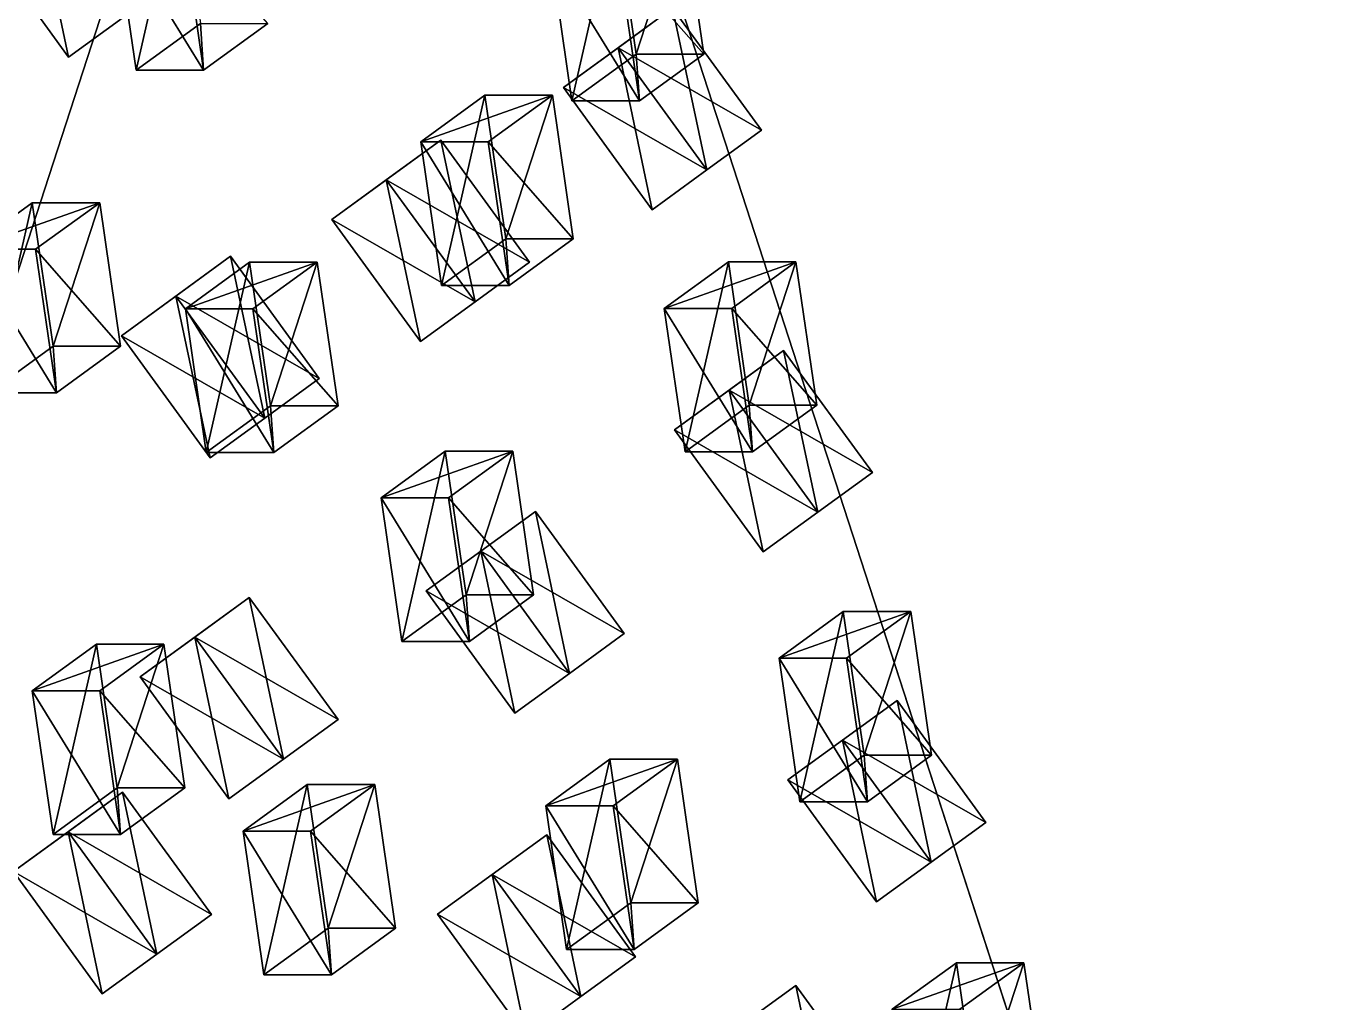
# Model space of a CAD drawing. Header units: metres. Extents: x -324 to 324, y -310 to 311.
# Drawn here: x 237.7 to 323.8, y 65.5 to 130.2 of the extents above; entities that cross this region are included whole.
import ezdxf

# ---------------------------------------------------------------- set-up
doc = ezdxf.new("R2010")
doc.units = ezdxf.units.M

msp = doc.modelspace()

# ---------------------------------------------------------------- linework, layer by layer
for p, q in [((261.94806, 190.31651, -938.3003), (323.74664, 0.10166931, -1061.9042)), ((323.78568, 7.632487e-05, -1061.6997), (261.97623, 190.21135, -938.0959))]:
    msp.add_line(p, q)
for points in [[(-61.753036, 190.3664, -738.10077), (161.85379, 117.71219, -738.10077), (261.85678, 190.37573, -938.09595), (261.85687, 190.37584, -938.0958)], [(261.94806, 190.31651, -938.3003), (200.13191, 0.09591675, -1261.8993), (61.935257, 190.3072, -1261.8992), (61.935356, 190.30731, -1261.899)], [(161.96648, 117.557076, -738.10077), (323.78568, 7.632487e-05, -1061.6997), (261.97623, 190.21135, -938.0959), (261.97632, 190.21146, -938.09576)], [(261.94806, 190.31651, -938.3003), (323.74664, 0.10166931, -1061.9042), (200.13191, 0.09591675, -1261.8993), (200.13202, 0.09601675, -1261.8992)], [(244.95665, 127.25459, -896.2354), (243.57455, 136.76515, -893.4715), (247.82822, 139.85533, -901.97784), (247.82832, 139.85544, -901.9777)], [(247.82822, 139.85533, -901.97784), (249.21033, 130.34477, -904.7417), (244.95665, 127.25459, -896.2354), (244.95676, 127.25469, -896.2353)], [(238.22061, 138.83531, -1045.0254), (234.60222, 136.2064, -1053.9695), (240.48007, 128.11623, -1053.9695), (240.48018, 128.11633, -1053.9694)], [(240.48007, 128.11623, -1053.9695), (244.09846, 130.74515, -1045.0254), (238.22061, 138.83531, -1045.0254), (238.22072, 138.83542, -1045.0253)], [(273.83127, 125.217316, -953.9776), (272.44916, 134.72787, -951.2137), (276.70282, 137.81805, -959.72003), (276.7029, 137.81816, -959.7199)], [(276.70282, 137.81805, -959.72003), (278.08493, 128.3075, -962.4839), (273.83127, 125.217316, -953.9776), (273.83136, 125.217415, -953.9775)], [(278.08493, 128.3075, -962.4839), (276.70282, 137.81805, -959.72003), (281.17484, 137.81805, -957.4837), (281.17493, 137.81816, -957.4836)], [(282.55695, 128.3075, -960.2476), (281.17484, 137.81805, -957.4837), (276.92117, 134.72787, -948.9774), (276.92126, 134.72798, -948.9773)], [(281.17484, 137.81805, -957.4837), (282.55695, 128.3075, -960.2476), (278.08493, 128.3075, -962.4839), (278.08502, 128.3076, -962.48376)], [(244.09802, 130.74483, -1056.2058), (240.48007, 128.11623, -1053.9695), (234.60222, 136.2064, -1053.9695), (234.60233, 136.20651, -1053.9694)], [(249.42868, 127.25459, -893.9991), (248.04657, 136.76515, -891.2352), (243.57455, 136.76515, -893.4715), (243.57466, 136.76526, -893.4714)], [(243.57455, 136.76515, -893.4715), (244.95665, 127.25459, -896.2354), (249.42868, 127.25459, -893.9991), (249.42879, 127.25469, -893.99896)], [(248.04657, 136.76515, -891.2352), (249.42868, 127.25459, -893.9991), (253.68234, 130.34477, -902.50543), (253.68245, 130.34488, -902.5053)], [(278.30328, 125.217316, -951.7413), (276.92117, 134.72787, -948.9774), (272.44916, 134.72787, -951.2137), (272.44925, 134.72798, -951.21356)], [(272.44916, 134.72787, -951.2137), (273.83127, 125.217316, -953.9776), (278.30328, 125.217316, -951.7413), (278.30338, 125.217415, -951.74115)], [(276.92117, 134.72787, -948.9774), (278.30328, 125.217316, -951.7413), (282.55695, 128.3075, -960.2476), (282.55704, 128.3076, -960.2475)], [(273.26294, 126.10057, -1003.30133), (276.88132, 128.72948, -994.3573), (280.49927, 131.35808, -996.59357), (280.49936, 131.35818, -996.59344)], [(280.49927, 131.35808, -996.59357), (276.8809, 128.72916, -1005.5376), (273.26294, 126.10057, -1003.30133), (273.26303, 126.10067, -1003.3012)], [(276.8809, 128.72916, -1005.5376), (280.49927, 131.35808, -996.59357), (286.37714, 123.2679, -996.59357), (286.37723, 123.268, -996.59344)], [(280.49927, 131.35808, -996.59357), (276.88132, 128.72948, -994.3573), (282.7592, 120.63931, -994.3573), (282.75928, 120.63941, -994.3572)], [(282.7592, 120.63931, -994.3573), (286.37714, 123.2679, -996.59357), (280.49927, 131.35808, -996.59357), (280.49936, 131.35818, -996.59344)], [(244.09846, 130.74515, -1045.0254), (240.48007, 128.11623, -1053.9695), (244.09802, 130.74483, -1056.2058), (244.09813, 130.74493, -1056.2057)], [(249.42868, 127.25459, -893.9991), (244.95665, 127.25459, -896.2354), (249.21033, 130.34477, -904.7417), (249.21043, 130.34488, -904.7416)], [(249.21033, 130.34477, -904.7417), (253.68234, 130.34477, -902.50543), (249.42868, 127.25459, -893.9991), (249.42879, 127.25469, -893.99896)], [(276.88132, 128.72948, -994.3573), (273.26294, 126.10057, -1003.30133), (279.1408, 118.0104, -1003.30133), (279.1409, 118.0105, -1003.3012)], [(273.26294, 126.10057, -1003.30133), (276.8809, 128.72916, -1005.5376), (282.75876, 120.63899, -1005.5376), (282.75885, 120.63909, -1005.5375)], [(286.37714, 123.2679, -996.59357), (282.75876, 120.63899, -1005.5376), (276.8809, 128.72916, -1005.5376), (276.88098, 128.72926, -1005.5375)], [(279.1408, 118.0104, -1003.30133), (282.7592, 120.63931, -994.3573), (276.88132, 128.72948, -994.3573), (276.8814, 128.72958, -994.3572)], [(278.30328, 125.217316, -951.7413), (273.83127, 125.217316, -953.9776), (278.08493, 128.3075, -962.4839), (278.08502, 128.3076, -962.48376)], [(278.08493, 128.3075, -962.4839), (282.55695, 128.3075, -960.2476), (278.30328, 125.217316, -951.7413), (278.30338, 125.217415, -951.74115)], [(282.75876, 120.63899, -1005.5376), (279.1408, 118.0104, -1003.30133), (273.26294, 126.10057, -1003.30133), (273.26303, 126.10067, -1003.3012)], [(265.1945, 112.98639, -936.7062), (263.81238, 122.496956, -933.94226), (268.06604, 125.58713, -942.4486), (268.06613, 125.58723, -942.4485)], [(263.81238, 122.496956, -933.94226), (268.2844, 122.496956, -931.706), (272.53806, 125.58713, -940.2123), (272.53815, 125.58723, -940.21216)], [(272.53806, 125.58713, -940.2123), (268.06604, 125.58713, -942.4486), (263.81238, 122.496956, -933.94226), (263.81247, 122.497055, -933.94214)], [(268.06604, 125.58713, -942.4486), (269.44815, 116.07656, -945.21246), (265.1945, 112.98639, -936.7062), (265.19458, 112.98649, -936.70605)], [(269.44815, 116.07656, -945.21246), (268.06604, 125.58713, -942.4486), (272.53806, 125.58713, -940.2123), (272.53815, 125.58723, -940.21216)], [(273.92017, 116.07656, -942.9762), (272.53806, 125.58713, -940.2123), (268.2844, 122.496956, -931.706), (268.2845, 122.497055, -931.7059)], [(272.53806, 125.58713, -940.2123), (273.92017, 116.07656, -942.9762), (269.44815, 116.07656, -945.21246), (269.44824, 116.07666, -945.21234)], [(282.75876, 120.63899, -1005.5376), (286.37714, 123.2679, -996.59357), (282.7592, 120.63931, -994.3573), (282.75928, 120.63941, -994.3572)], [(257.913, 117.367165, -1038.4005), (261.53137, 119.99607, -1029.4564), (265.14932, 122.624664, -1031.6927), (265.1494, 122.62476, -1031.6926)], [(265.14932, 122.624664, -1031.6927), (261.53094, 119.99575, -1040.6368), (257.913, 117.367165, -1038.4005), (257.9131, 117.36726, -1038.4004)], [(261.53094, 119.99575, -1040.6368), (265.14932, 122.624664, -1031.6927), (271.0272, 114.53449, -1031.6927), (271.02728, 114.53459, -1031.6926)], [(265.14932, 122.624664, -1031.6927), (261.53137, 119.99607, -1029.4564), (267.40924, 111.90591, -1029.4564), (267.40933, 111.906006, -1029.4563)], [(269.6665, 112.98639, -934.46985), (268.2844, 122.496956, -931.706), (263.81238, 122.496956, -933.94226), (263.81247, 122.497055, -933.94214)], [(263.81238, 122.496956, -933.94226), (265.1945, 112.98639, -936.7062), (269.6665, 112.98639, -934.46985), (269.6666, 112.98649, -934.4697)], [(267.40924, 111.90591, -1029.4564), (271.0272, 114.53449, -1031.6927), (265.14932, 122.624664, -1031.6927), (265.1494, 122.62476, -1031.6926)], [(268.2844, 122.496956, -931.706), (269.6665, 112.98639, -934.46985), (273.92017, 116.07656, -942.9762), (273.92026, 116.07666, -942.9761)], [(282.7592, 120.63931, -994.3573), (279.1408, 118.0104, -1003.30133), (282.75876, 120.63899, -1005.5376), (282.75885, 120.63909, -1005.5375)], [(261.53137, 119.99607, -1029.4564), (257.913, 117.367165, -1038.4005), (263.79086, 109.27699, -1038.4005), (263.79095, 109.27709, -1038.4004)], [(257.913, 117.367165, -1038.4005), (261.53094, 119.99575, -1040.6368), (267.4088, 111.90559, -1040.6368), (267.4089, 111.905685, -1040.6367)], [(271.0272, 114.53449, -1031.6927), (267.4088, 111.90559, -1040.6368), (261.53094, 119.99575, -1040.6368), (261.53104, 119.99585, -1040.6367)], [(263.79086, 109.27699, -1038.4005), (267.40924, 111.90591, -1029.4564), (261.53137, 119.99607, -1029.4564), (261.53146, 119.99617, -1029.4563)], [(235.20346, 105.87348, -876.73145), (233.82137, 115.38405, -873.9675), (238.07503, 118.47422, -882.4739), (238.07513, 118.47432, -882.47375)], [(233.82137, 115.38405, -873.9675), (238.29338, 115.38405, -871.73126), (242.54706, 118.47422, -880.23755), (242.54716, 118.47432, -880.2374)], [(242.54706, 118.47422, -880.23755), (238.07503, 118.47422, -882.4739), (233.82137, 115.38405, -873.9675), (233.82147, 115.38415, -873.9674)], [(238.07503, 118.47422, -882.4739), (239.45714, 108.96365, -885.23773), (235.20346, 105.87348, -876.73145), (235.20357, 105.87358, -876.7313)], [(239.45714, 108.96365, -885.23773), (238.07503, 118.47422, -882.4739), (242.54706, 118.47422, -880.23755), (242.54716, 118.47432, -880.2374)], [(243.92915, 108.96365, -883.00146), (242.54706, 118.47422, -880.23755), (238.29338, 115.38405, -871.73126), (238.29349, 115.38415, -871.73114)], [(242.54706, 118.47422, -880.23755), (243.92915, 108.96365, -883.00146), (239.45714, 108.96365, -885.23773), (239.45724, 108.96375, -885.2376)], [(161.96648, 117.557076, -738.10077), (161.96652, -117.55703, -738.10077), (261.9763, -190.21126, -938.09595), (261.97638, -190.21115, -938.0958)], [(161.96648, 117.557076, -738.10077), (261.9763, -190.21126, -938.09595), (323.78568, 7.632487e-05, -1061.6997), (323.78577, 0.00017632486, -1061.6996)], [(267.4088, 111.90559, -1040.6368), (263.79086, 109.27699, -1038.4005), (257.913, 117.367165, -1038.4005), (257.9131, 117.36726, -1038.4004)], [(269.6665, 112.98639, -934.46985), (265.1945, 112.98639, -936.7062), (269.44815, 116.07656, -945.21246), (269.44824, 116.07666, -945.21234)], [(269.44815, 116.07656, -945.21246), (273.92017, 116.07656, -942.9762), (269.6665, 112.98639, -934.46985), (269.6666, 112.98649, -934.4697)], [(239.67549, 105.87348, -874.4951), (238.29338, 115.38405, -871.73126), (233.82137, 115.38405, -873.9675), (233.82147, 115.38415, -873.9674)], [(233.82137, 115.38405, -873.9675), (235.20346, 105.87348, -876.73145), (239.67549, 105.87348, -874.4951), (239.6756, 105.87358, -874.495)], [(238.29338, 115.38405, -871.73126), (239.67549, 105.87348, -874.4951), (243.92915, 108.96365, -883.00146), (243.92926, 108.96375, -883.00134)], [(243.97932, 109.66273, -1069.999), (247.59772, 112.29163, -1061.0549), (251.21567, 114.92023, -1063.2913), (251.21577, 114.92033, -1063.2911)], [(251.21567, 114.92023, -1063.2913), (247.59727, 112.29131, -1072.2354), (243.97932, 109.66273, -1069.999), (243.97943, 109.66283, -1069.9989)], [(247.59727, 112.29131, -1072.2354), (251.21567, 114.92023, -1063.2913), (257.0935, 106.830055, -1063.2913), (257.0936, 106.830154, -1063.2911)], [(251.21567, 114.92023, -1063.2913), (247.59772, 112.29163, -1061.0549), (253.47557, 104.20147, -1061.0549), (253.47568, 104.20157, -1061.0548)], [(253.47557, 104.20147, -1061.0549), (257.0935, 106.830055, -1063.2913), (251.21567, 114.92023, -1063.2913), (251.21577, 114.92033, -1063.2911)], [(281.3278, 101.963684, -968.9689), (279.94568, 111.47425, -966.20496), (284.19934, 114.56442, -974.7113), (284.19943, 114.56452, -974.7112)], [(279.94568, 111.47425, -966.20496), (284.4177, 111.47425, -963.9687), (288.67136, 114.56442, -972.475), (288.67145, 114.56452, -972.47485)], [(288.67136, 114.56442, -972.475), (284.19934, 114.56442, -974.7113), (279.94568, 111.47425, -966.20496), (279.94577, 111.47435, -966.20483)], [(284.19934, 114.56442, -974.7113), (285.58145, 105.053856, -977.47516), (281.3278, 101.963684, -968.9689), (281.32788, 101.96378, -968.96875)], [(285.58145, 105.053856, -977.47516), (284.19934, 114.56442, -974.7113), (288.67136, 114.56442, -972.475), (288.67145, 114.56452, -972.47485)], [(290.05347, 105.053856, -975.2389), (288.67136, 114.56442, -972.475), (284.4177, 111.47425, -963.9687), (284.4178, 111.47435, -963.96857)], [(288.67136, 114.56442, -972.475), (290.05347, 105.053856, -975.2389), (285.58145, 105.053856, -977.47516), (285.58154, 105.053955, -977.47504)], [(249.60535, 101.93209, -905.5317), (248.22325, 111.44266, -902.76776), (252.47691, 114.53283, -911.2741), (252.47702, 114.53293, -911.274)], [(248.22325, 111.44266, -902.76776), (252.69527, 111.44266, -900.5315), (256.94894, 114.53283, -909.0378), (256.94904, 114.53293, -909.03766)], [(256.94894, 114.53283, -909.0378), (252.47691, 114.53283, -911.2741), (248.22325, 111.44266, -902.76776), (248.22336, 111.44276, -902.76764)], [(252.47691, 114.53283, -911.2741), (253.85902, 105.02226, -914.03796), (249.60535, 101.93209, -905.5317), (249.60545, 101.93219, -905.53156)], [(253.85902, 105.02226, -914.03796), (252.47691, 114.53283, -911.2741), (256.94894, 114.53283, -909.0378), (256.94904, 114.53293, -909.03766)], [(258.33105, 105.02226, -911.8017), (256.94894, 114.53283, -909.0378), (252.69527, 111.44266, -900.5315), (252.69537, 111.44276, -900.5314)], [(256.94894, 114.53283, -909.0378), (258.33105, 105.02226, -911.8017), (253.85902, 105.02226, -914.03796), (253.85913, 105.02236, -914.03784)], [(267.4088, 111.90559, -1040.6368), (271.0272, 114.53449, -1031.6927), (267.40924, 111.90591, -1029.4564), (267.40933, 111.906006, -1029.4563)], [(247.59772, 112.29163, -1061.0549), (243.97932, 109.66273, -1069.999), (249.85718, 101.572556, -1069.999), (249.85728, 101.572655, -1069.9989)], [(243.97932, 109.66273, -1069.999), (247.59727, 112.29131, -1072.2354), (253.47513, 104.20115, -1072.2354), (253.47523, 104.20125, -1072.2352)], [(257.0935, 106.830055, -1063.2913), (253.47513, 104.20115, -1072.2354), (247.59727, 112.29131, -1072.2354), (247.59738, 112.29141, -1072.2352)], [(249.85718, 101.572556, -1069.999), (253.47557, 104.20147, -1061.0549), (247.59772, 112.29163, -1061.0549), (247.59782, 112.29173, -1061.0548)], [(254.07738, 101.93209, -903.29535), (252.69527, 111.44266, -900.5315), (248.22325, 111.44266, -902.76776), (248.22336, 111.44276, -902.76764)], [(248.22325, 111.44266, -902.76776), (249.60535, 101.93209, -905.5317), (254.07738, 101.93209, -903.29535), (254.07748, 101.93219, -903.2952)], [(252.69527, 111.44266, -900.5315), (254.07738, 101.93209, -903.29535), (258.33105, 105.02226, -911.8017), (258.33115, 105.02236, -911.8016)], [(267.40924, 111.90591, -1029.4564), (263.79086, 109.27699, -1038.4005), (267.4088, 111.90559, -1040.6368), (267.4089, 111.905685, -1040.6367)], [(285.7998, 101.963684, -966.73254), (284.4177, 111.47425, -963.9687), (279.94568, 111.47425, -966.20496), (279.94577, 111.47435, -966.20483)], [(279.94568, 111.47425, -966.20496), (281.3278, 101.963684, -968.9689), (285.7998, 101.963684, -966.73254), (285.7999, 101.96378, -966.7324)], [(284.4177, 111.47425, -963.9687), (285.7998, 101.963684, -966.73254), (290.05347, 105.053856, -975.2389), (290.05356, 105.053955, -975.2388)], [(253.47513, 104.20115, -1072.2354), (249.85718, 101.572556, -1069.999), (243.97932, 109.66273, -1069.999), (243.97943, 109.66283, -1069.9989)], [(239.67549, 105.87348, -874.4951), (235.20346, 105.87348, -876.73145), (239.45714, 108.96365, -885.23773), (239.45724, 108.96375, -885.2376)], [(239.45714, 108.96365, -885.23773), (243.92915, 108.96365, -883.00146), (239.67549, 105.87348, -874.4951), (239.6756, 105.87358, -874.495)], [(280.61905, 103.43579, -1018.04114), (284.23743, 106.0647, -1009.0971), (287.85538, 108.69329, -1011.3334), (287.85547, 108.69339, -1011.33325)], [(287.85538, 108.69329, -1011.3334), (284.237, 106.06438, -1020.2774), (280.61905, 103.43579, -1018.04114), (280.61914, 103.43589, -1018.041)], [(284.237, 106.06438, -1020.2774), (287.85538, 108.69329, -1011.3334), (293.73325, 100.60312, -1011.3334), (293.73334, 100.60322, -1011.33325)], [(287.85538, 108.69329, -1011.3334), (284.23743, 106.0647, -1009.0971), (290.1153, 97.97453, -1009.0971), (290.1154, 97.97463, -1009.097)], [(290.1153, 97.97453, -1009.0971), (293.73325, 100.60312, -1011.3334), (287.85538, 108.69329, -1011.3334), (287.85547, 108.69339, -1011.33325)], [(253.47513, 104.20115, -1072.2354), (257.0935, 106.830055, -1063.2913), (253.47557, 104.20147, -1061.0549), (253.47568, 104.20157, -1061.0548)], [(284.23743, 106.0647, -1009.0971), (280.61905, 103.43579, -1018.04114), (286.49692, 95.34562, -1018.04114), (286.497, 95.34572, -1018.041)], [(280.61905, 103.43579, -1018.04114), (284.237, 106.06438, -1020.2774), (290.11487, 97.97421, -1020.2774), (290.11496, 97.97431, -1020.2773)], [(293.73325, 100.60312, -1011.3334), (290.11487, 97.97421, -1020.2774), (284.237, 106.06438, -1020.2774), (284.2371, 106.064476, -1020.2773)], [(286.49692, 95.34562, -1018.04114), (290.1153, 97.97453, -1009.0971), (284.23743, 106.0647, -1009.0971), (284.23752, 106.0648, -1009.097)], [(254.07738, 101.93209, -903.29535), (249.60535, 101.93209, -905.5317), (253.85902, 105.02226, -914.03796), (253.85913, 105.02236, -914.03784)], [(253.85902, 105.02226, -914.03796), (258.33105, 105.02226, -911.8017), (254.07738, 101.93209, -903.29535), (254.07748, 101.93219, -903.2952)], [(285.7998, 101.963684, -966.73254), (281.3278, 101.963684, -968.9689), (285.58145, 105.053856, -977.47516), (285.58154, 105.053955, -977.47504)], [(285.58145, 105.053856, -977.47516), (290.05347, 105.053856, -975.2389), (285.7998, 101.963684, -966.73254), (285.7999, 101.96378, -966.7324)], [(253.47557, 104.20147, -1061.0549), (249.85718, 101.572556, -1069.999), (253.47513, 104.20115, -1072.2354), (253.47523, 104.20125, -1072.2352)], [(290.11487, 97.97421, -1020.2774), (286.49692, 95.34562, -1018.04114), (280.61905, 103.43579, -1018.04114), (280.61914, 103.43589, -1018.041)], [(262.565, 89.41604, -931.4479), (261.1829, 98.926605, -928.68396), (265.43655, 102.01678, -937.1903), (265.43665, 102.01688, -937.1902)], [(261.1829, 98.926605, -928.68396), (265.6549, 98.926605, -926.4477), (269.90857, 102.01678, -934.954), (269.90866, 102.01688, -934.95386)], [(269.90857, 102.01678, -934.954), (265.43655, 102.01678, -937.1903), (261.1829, 98.926605, -928.68396), (261.18298, 98.926704, -928.68384)], [(265.43655, 102.01678, -937.1903), (266.81866, 92.50621, -939.95416), (262.565, 89.41604, -931.4479), (262.5651, 89.41614, -931.44775)], [(266.81866, 92.50621, -939.95416), (265.43655, 102.01678, -937.1903), (269.90857, 102.01678, -934.954), (269.90866, 102.01688, -934.95386)], [(271.29068, 92.50621, -937.7179), (269.90857, 102.01678, -934.954), (265.6549, 98.926605, -926.4477), (265.655, 98.926704, -926.4476)], [(269.90857, 102.01678, -934.954), (271.29068, 92.50621, -937.7179), (266.81866, 92.50621, -939.95416), (266.81876, 92.50631, -939.95404)], [(290.11487, 97.97421, -1020.2774), (293.73325, 100.60312, -1011.3334), (290.1153, 97.97453, -1009.0971), (290.1154, 97.97463, -1009.097)], [(267.03702, 89.41604, -929.21155), (265.6549, 98.926605, -926.4477), (261.1829, 98.926605, -928.68396), (261.18298, 98.926704, -928.68384)], [(261.1829, 98.926605, -928.68396), (262.565, 89.41604, -931.4479), (267.03702, 89.41604, -929.21155), (267.0371, 89.41614, -929.2114)], [(265.6549, 98.926605, -926.4477), (267.03702, 89.41604, -929.21155), (271.29068, 92.50621, -937.7179), (271.29077, 92.50631, -937.7178)], [(264.17413, 92.76101, -1057.1937), (267.7925, 95.389915, -1048.2496), (271.41046, 98.01851, -1050.486), (271.41055, 98.01861, -1050.4858)], [(271.41046, 98.01851, -1050.486), (267.79208, 95.389595, -1059.43), (264.17413, 92.76101, -1057.1937), (264.17422, 92.76111, -1057.1936)], [(267.79208, 95.389595, -1059.43), (271.41046, 98.01851, -1050.486), (277.28833, 89.92834, -1050.486), (277.28842, 89.92844, -1050.4858)], [(271.41046, 98.01851, -1050.486), (267.7925, 95.389915, -1048.2496), (273.67038, 87.29975, -1048.2496), (273.67047, 87.29985, -1048.2495)], [(273.67038, 87.29975, -1048.2496), (277.28833, 89.92834, -1050.486), (271.41046, 98.01851, -1050.486), (271.41055, 98.01861, -1050.4858)], [(290.1153, 97.97453, -1009.0971), (286.49692, 95.34562, -1018.04114), (290.11487, 97.97421, -1020.2774), (290.11496, 97.97431, -1020.2773)], [(267.7925, 95.389915, -1048.2496), (264.17413, 92.76101, -1057.1937), (270.052, 84.67084, -1057.1937), (270.0521, 84.67094, -1057.1936)], [(264.17413, 92.76101, -1057.1937), (267.79208, 95.389595, -1059.43), (273.66995, 87.29943, -1059.43), (273.67004, 87.29953, -1059.4299)], [(277.28833, 89.92834, -1050.486), (273.66995, 87.29943, -1059.43), (267.79208, 95.389595, -1059.43), (267.79218, 95.389694, -1059.4299)], [(270.052, 84.67084, -1057.1937), (273.67038, 87.29975, -1048.2496), (267.7925, 95.389915, -1048.2496), (267.7926, 95.390015, -1048.2495)], [(245.21701, 87.07234, -1094.5499), (248.8354, 89.70125, -1085.6058), (252.45335, 92.32984, -1087.8422), (252.45346, 92.32994, -1087.842)], [(252.45335, 92.32984, -1087.8422), (248.83496, 89.70093, -1096.7863), (245.21701, 87.07234, -1094.5499), (245.21712, 87.07244, -1094.5498)], [(248.83496, 89.70093, -1096.7863), (252.45335, 92.32984, -1087.8422), (258.3312, 84.23967, -1087.8422), (258.3313, 84.23977, -1087.842)], [(252.45335, 92.32984, -1087.8422), (248.8354, 89.70125, -1085.6058), (254.71326, 81.611084, -1085.6058), (254.71336, 81.61118, -1085.6057)], [(254.71326, 81.611084, -1085.6058), (258.3312, 84.23967, -1087.8422), (252.45335, 92.32984, -1087.8422), (252.45346, 92.32994, -1087.842)], [(267.03702, 89.41604, -929.21155), (262.565, 89.41604, -931.4479), (266.81866, 92.50621, -939.95416), (266.81876, 92.50631, -939.95404)], [(273.66995, 87.29943, -1059.43), (270.052, 84.67084, -1057.1937), (264.17413, 92.76101, -1057.1937), (264.17422, 92.76111, -1057.1936)], [(266.81866, 92.50621, -939.95416), (271.29068, 92.50621, -937.7179), (267.03702, 89.41604, -929.21155), (267.0371, 89.41614, -929.2114)], [(288.93387, 78.789604, -984.17914), (287.55176, 88.30017, -981.4152), (291.80542, 91.39034, -989.9216), (291.8055, 91.39044, -989.92145)], [(287.55176, 88.30017, -981.4152), (292.02377, 88.30017, -979.17896), (296.27744, 91.39034, -987.68524), (296.27753, 91.39044, -987.6851)], [(296.27744, 91.39034, -987.68524), (291.80542, 91.39034, -989.9216), (287.55176, 88.30017, -981.4152), (287.55185, 88.30027, -981.4151)], [(291.80542, 91.39034, -989.9216), (293.18753, 81.879776, -992.6854), (288.93387, 78.789604, -984.17914), (288.93396, 78.7897, -984.179)], [(293.18753, 81.879776, -992.6854), (291.80542, 91.39034, -989.9216), (296.27744, 91.39034, -987.68524), (296.27753, 91.39044, -987.6851)], [(297.65955, 81.879776, -990.44916), (296.27744, 91.39034, -987.68524), (292.02377, 88.30017, -979.17896), (292.02386, 88.30027, -979.17883)], [(296.27744, 91.39034, -987.68524), (297.65955, 81.879776, -990.44916), (293.18753, 81.879776, -992.6854), (293.18762, 81.879875, -992.6853)], [(248.8354, 89.70125, -1085.6058), (245.21701, 87.07234, -1094.5499), (251.09486, 78.98217, -1094.5499), (251.09497, 78.98227, -1094.5498)], [(245.21701, 87.07234, -1094.5499), (248.83496, 89.70093, -1096.7863), (254.71281, 81.61076, -1096.7863), (254.71292, 81.61086, -1096.7861)], [(258.3312, 84.23967, -1087.8422), (254.71281, 81.61076, -1096.7863), (248.83496, 89.70093, -1096.7863), (248.83507, 89.70103, -1096.7861)], [(251.09486, 78.98217, -1094.5499), (254.71326, 81.611084, -1085.6058), (248.8354, 89.70125, -1085.6058), (248.83551, 89.70135, -1085.6057)], [(273.66995, 87.29943, -1059.43), (277.28833, 89.92834, -1050.486), (273.67038, 87.29975, -1048.2496), (273.67047, 87.29985, -1048.2495)], [(239.4528, 76.632774, -885.22906), (238.07071, 86.14334, -882.46515), (242.32437, 89.23351, -890.9715), (242.32448, 89.23361, -890.9714)], [(238.07071, 86.14334, -882.46515), (242.54272, 86.14334, -880.2289), (246.7964, 89.23351, -888.73517), (246.79651, 89.23361, -888.73505)], [(246.7964, 89.23351, -888.73517), (242.32437, 89.23351, -890.9715), (238.07071, 86.14334, -882.46515), (238.07082, 86.14344, -882.465)], [(242.32437, 89.23351, -890.9715), (243.70648, 79.722946, -893.73535), (239.4528, 76.632774, -885.22906), (239.45291, 76.63287, -885.22894)], [(243.70648, 79.722946, -893.73535), (242.32437, 89.23351, -890.9715), (246.7964, 89.23351, -888.73517), (246.79651, 89.23361, -888.73505)], [(248.1785, 79.722946, -891.4991), (246.7964, 89.23351, -888.73517), (242.54272, 86.14334, -880.2289), (242.54283, 86.14344, -880.22876)], [(246.7964, 89.23351, -888.73517), (248.1785, 79.722946, -891.4991), (243.70648, 79.722946, -893.73535), (243.70659, 79.723045, -893.7352)], [(293.40588, 78.789604, -981.9428), (292.02377, 88.30017, -979.17896), (287.55176, 88.30017, -981.4152), (287.55185, 88.30027, -981.4151)], [(287.55176, 88.30017, -981.4152), (288.93387, 78.789604, -984.17914), (293.40588, 78.789604, -981.9428), (293.40598, 78.7897, -981.9427)], [(292.02377, 88.30017, -979.17896), (293.40588, 78.789604, -981.9428), (297.65955, 81.879776, -990.44916), (297.65964, 81.879875, -990.44904)], [(254.71281, 81.61076, -1096.7863), (251.09486, 78.98217, -1094.5499), (245.21701, 87.07234, -1094.5499), (245.21712, 87.07244, -1094.5498)], [(273.67038, 87.29975, -1048.2496), (270.052, 84.67084, -1057.1937), (273.66995, 87.29943, -1059.43), (273.67004, 87.29953, -1059.4299)], [(243.92484, 76.632774, -882.99274), (242.54272, 86.14334, -880.2289), (238.07071, 86.14334, -882.46515), (238.07082, 86.14344, -882.465)], [(238.07071, 86.14334, -882.46515), (239.4528, 76.632774, -885.22906), (243.92484, 76.632774, -882.99274), (243.92494, 76.63287, -882.9926)], [(242.54272, 86.14334, -880.2289), (243.92484, 76.632774, -882.99274), (248.1785, 79.722946, -891.4991), (248.1786, 79.723045, -891.49896)], [(288.12878, 80.24607, -1033.1495), (291.74716, 82.87498, -1024.2054), (295.3651, 85.50357, -1026.4418), (295.3652, 85.50367, -1026.4417)], [(295.3651, 85.50357, -1026.4418), (291.74673, 82.87466, -1035.3859), (288.12878, 80.24607, -1033.1495), (288.12888, 80.24617, -1033.1494)], [(291.74673, 82.87466, -1035.3859), (295.3651, 85.50357, -1026.4418), (301.24298, 77.4134, -1026.4418), (301.24307, 77.4135, -1026.4417)], [(295.3651, 85.50357, -1026.4418), (291.74716, 82.87498, -1024.2054), (297.62503, 74.78481, -1024.2054), (297.62512, 74.78491, -1024.2053)], [(297.62503, 74.78481, -1024.2054), (301.24298, 77.4134, -1026.4418), (295.3651, 85.50357, -1026.4418), (295.3652, 85.50367, -1026.4417)], [(254.71281, 81.61076, -1096.7863), (258.3312, 84.23967, -1087.8422), (254.71326, 81.611084, -1085.6058), (254.71336, 81.61118, -1085.6057)], [(291.74716, 82.87498, -1024.2054), (288.12878, 80.24607, -1033.1495), (294.00665, 72.1559, -1033.1495), (294.00674, 72.156, -1033.1494)], [(288.12878, 80.24607, -1033.1495), (291.74673, 82.87466, -1035.3859), (297.6246, 74.78449, -1035.3859), (297.6247, 74.78459, -1035.3857)], [(301.24298, 77.4134, -1026.4418), (297.6246, 74.78449, -1035.3859), (291.74673, 82.87466, -1035.3859), (291.74683, 82.874756, -1035.3857)], [(294.00665, 72.1559, -1033.1495), (297.62503, 74.78481, -1024.2054), (291.74716, 82.87498, -1024.2054), (291.74725, 82.87508, -1024.2053)], [(293.40588, 78.789604, -981.9428), (288.93387, 78.789604, -984.17914), (293.18753, 81.879776, -992.6854), (293.18762, 81.879875, -992.6853)], [(293.18753, 81.879776, -992.6854), (297.65955, 81.879776, -990.44916), (293.40588, 78.789604, -981.9428), (293.40598, 78.7897, -981.9427)], [(254.71326, 81.611084, -1085.6058), (251.09486, 78.98217, -1094.5499), (254.71281, 81.61076, -1096.7863), (254.71292, 81.61086, -1096.7861)], [(273.47293, 69.01971, -953.26105), (272.09082, 78.53027, -950.49713), (276.34448, 81.620445, -959.0035), (276.34457, 81.620544, -959.00336)], [(272.09082, 78.53027, -950.49713), (276.56284, 78.53027, -948.26086), (280.8165, 81.620445, -956.76715), (280.8166, 81.620544, -956.767)], [(280.8165, 81.620445, -956.76715), (276.34448, 81.620445, -959.0035), (272.09082, 78.53027, -950.49713), (272.0909, 78.53037, -950.497)], [(276.34448, 81.620445, -959.0035), (277.7266, 72.10988, -961.76733), (273.47293, 69.01971, -953.26105), (273.47302, 69.019806, -953.2609)], [(277.7266, 72.10988, -961.76733), (276.34448, 81.620445, -959.0035), (280.8165, 81.620445, -956.76715), (280.8166, 81.620544, -956.767)], [(282.1986, 72.10988, -959.53107), (280.8165, 81.620445, -956.76715), (276.56284, 78.53027, -948.26086), (276.56293, 78.53037, -948.26074)], [(280.8165, 81.620445, -956.76715), (282.1986, 72.10988, -959.53107), (277.7266, 72.10988, -961.76733), (277.72668, 72.10998, -961.7672)], [(297.6246, 74.78449, -1035.3859), (294.00665, 72.1559, -1033.1495), (288.12878, 80.24607, -1033.1495), (288.12888, 80.24617, -1033.1494)], [(236.82796, 74.16598, -1123.2926), (240.44635, 76.79488, -1114.3485), (244.0643, 79.42348, -1116.5848), (244.0644, 79.42358, -1116.5847)], [(244.0643, 79.42348, -1116.5848), (240.4459, 76.79456, -1125.5289), (236.82796, 74.16598, -1123.2926), (236.82806, 74.16608, -1123.2925)], [(243.92484, 76.632774, -882.99274), (239.4528, 76.632774, -885.22906), (243.70648, 79.722946, -893.73535), (243.70659, 79.723045, -893.7352)], [(240.4459, 76.79456, -1125.5289), (244.0643, 79.42348, -1116.5848), (249.94215, 71.333305, -1116.5848), (249.94226, 71.333405, -1116.5847)], [(244.0643, 79.42348, -1116.5848), (240.44635, 76.79488, -1114.3485), (246.3242, 68.70472, -1114.3485), (246.32431, 68.70482, -1114.3484)], [(243.70648, 79.722946, -893.73535), (248.1785, 79.722946, -891.4991), (243.92484, 76.632774, -882.99274), (243.92494, 76.63287, -882.9926)], [(246.3242, 68.70472, -1114.3485), (249.94215, 71.333305, -1116.5848), (244.0643, 79.42348, -1116.5848), (244.0644, 79.42358, -1116.5847)], [(253.42131, 67.34057, -913.1627), (252.03922, 76.851135, -910.3988), (256.29288, 79.94131, -918.90515), (256.29297, 79.94141, -918.905)], [(252.03922, 76.851135, -910.3988), (256.51123, 76.851135, -908.16254), (260.7649, 79.94131, -916.6688), (260.76498, 79.94141, -916.6687)], [(260.7649, 79.94131, -916.6688), (256.29288, 79.94131, -918.90515), (252.03922, 76.851135, -910.3988), (252.03932, 76.851234, -910.3987)], [(256.29288, 79.94131, -918.90515), (257.675, 70.43074, -921.669), (253.42131, 67.34057, -913.1627), (253.42142, 67.34067, -913.1626)], [(257.675, 70.43074, -921.669), (256.29288, 79.94131, -918.90515), (260.7649, 79.94131, -916.6688), (260.76498, 79.94141, -916.6687)], [(262.147, 70.43074, -919.43274), (260.7649, 79.94131, -916.6688), (256.51123, 76.851135, -908.16254), (256.51132, 76.851234, -908.1624)], [(260.7649, 79.94131, -916.6688), (262.147, 70.43074, -919.43274), (257.675, 70.43074, -921.669), (257.67508, 70.43084, -921.6689)], [(277.94495, 69.01971, -951.0247), (276.56284, 78.53027, -948.26086), (272.09082, 78.53027, -950.49713), (272.0909, 78.53037, -950.497)], [(272.09082, 78.53027, -950.49713), (273.47293, 69.01971, -953.26105), (277.94495, 69.01971, -951.0247), (277.94504, 69.019806, -951.0246)], [(276.56284, 78.53027, -948.26086), (277.94495, 69.01971, -951.0247), (282.1986, 72.10988, -959.53107), (282.1987, 72.10998, -959.53094)], [(240.44635, 76.79488, -1114.3485), (236.82796, 74.16598, -1123.2926), (242.70581, 66.075806, -1123.2926), (242.70592, 66.075905, -1123.2925)], [(236.82796, 74.16598, -1123.2926), (240.4459, 76.79456, -1125.5289), (246.32376, 68.7044, -1125.5289), (246.32387, 68.7045, -1125.5288)], [(249.94215, 71.333305, -1116.5848), (246.32376, 68.7044, -1125.5289), (240.4459, 76.79456, -1125.5289), (240.44601, 76.79466, -1125.5288)], [(242.70581, 66.075806, -1123.2926), (246.3242, 68.70472, -1114.3485), (240.44635, 76.79488, -1114.3485), (240.44646, 76.79498, -1114.3484)], [(257.89334, 67.34057, -910.9264), (256.51123, 76.851135, -908.16254), (252.03922, 76.851135, -910.3988), (252.03932, 76.851234, -910.3987)], [(252.03922, 76.851135, -910.3988), (253.42131, 67.34057, -913.1627), (257.89334, 67.34057, -910.9264), (257.89343, 67.34067, -910.9263)], [(256.51123, 76.851135, -908.16254), (257.89334, 67.34057, -910.9264), (262.147, 70.43074, -919.43274), (262.1471, 70.43084, -919.4326)], [(297.6246, 74.78449, -1035.3859), (301.24298, 77.4134, -1026.4418), (297.62503, 74.78481, -1024.2054), (297.62512, 74.78491, -1024.2053)], [(264.92758, 71.34659, -1081.146), (268.54596, 73.975494, -1072.2019), (272.1639, 76.60409, -1074.4382), (272.164, 76.60419, -1074.4381)], [(272.1639, 76.60409, -1074.4382), (268.54553, 73.975174, -1083.3823), (264.92758, 71.34659, -1081.146), (264.92767, 71.34669, -1081.1459)], [(268.54553, 73.975174, -1083.3823), (272.1639, 76.60409, -1074.4382), (278.04178, 68.513916, -1074.4382), (278.04187, 68.514015, -1074.4381)], [(272.1639, 76.60409, -1074.4382), (268.54596, 73.975494, -1072.2019), (274.42383, 65.88533, -1072.2019), (274.42392, 65.88543, -1072.2018)], [(274.42383, 65.88533, -1072.2019), (278.04178, 68.513916, -1074.4382), (272.1639, 76.60409, -1074.4382), (272.164, 76.60419, -1074.4381)], [(246.32376, 68.7044, -1125.5289), (242.70581, 66.075806, -1123.2926), (236.82796, 74.16598, -1123.2926), (236.82806, 74.16608, -1123.2925)], [(297.62503, 74.78481, -1024.2054), (294.00665, 72.1559, -1033.1495), (297.6246, 74.78449, -1035.3859), (297.6247, 74.78459, -1035.3857)], [(268.54596, 73.975494, -1072.2019), (264.92758, 71.34659, -1081.146), (270.80545, 63.256416, -1081.146), (270.80554, 63.256516, -1081.1459)], [(264.92758, 71.34659, -1081.146), (268.54553, 73.975174, -1083.3823), (274.4234, 65.88501, -1083.3823), (274.4235, 65.88511, -1083.3822)], [(278.04178, 68.513916, -1074.4382), (274.4234, 65.88501, -1083.3823), (268.54553, 73.975174, -1083.3823), (268.54562, 73.97527, -1083.3822)], [(270.80545, 63.256416, -1081.146), (274.42383, 65.88533, -1072.2019), (268.54596, 73.975494, -1072.2019), (268.54605, 73.97559, -1072.2018)], [(277.94495, 69.01971, -951.0247), (273.47293, 69.01971, -953.26105), (277.7266, 72.10988, -961.76733), (277.72668, 72.10998, -961.7672)], [(277.7266, 72.10988, -961.76733), (282.1986, 72.10988, -959.53107), (277.94495, 69.01971, -951.0247), (277.94504, 69.019806, -951.0246)], [(246.32376, 68.7044, -1125.5289), (249.94215, 71.333305, -1116.5848), (246.3242, 68.70472, -1114.3485), (246.32431, 68.70482, -1114.3484)], [(274.4234, 65.88501, -1083.3823), (270.80545, 63.256416, -1081.146), (264.92758, 71.34659, -1081.146), (264.92767, 71.34669, -1081.1459)], [(257.89334, 67.34057, -910.9264), (253.42131, 67.34057, -913.1627), (257.675, 70.43074, -921.669), (257.67508, 70.43084, -921.6689)], [(257.675, 70.43074, -921.669), (262.147, 70.43074, -919.43274), (257.89334, 67.34057, -910.9264), (257.89343, 67.34067, -910.9263)], [(246.3242, 68.70472, -1114.3485), (242.70581, 66.075806, -1123.2926), (246.32376, 68.7044, -1125.5289), (246.32387, 68.7045, -1125.5288)], [(274.4234, 65.88501, -1083.3823), (278.04178, 68.513916, -1074.4382), (274.42383, 65.88533, -1072.2019), (274.42392, 65.88543, -1072.2018)], [(296.43042, 55.53597, -999.1704), (295.0483, 65.04653, -996.4065), (299.30197, 68.1367, -1004.91284), (299.30206, 68.1368, -1004.9127)], [(295.0483, 65.04653, -996.4065), (299.52032, 65.04653, -994.1702), (303.774, 68.1367, -1002.6765), (303.77408, 68.1368, -1002.6764)], [(303.774, 68.1367, -1002.6765), (299.30197, 68.1367, -1004.91284), (295.0483, 65.04653, -996.4065), (295.0484, 65.04663, -996.4064)], [(299.30197, 68.1367, -1004.91284), (300.68408, 58.62614, -1007.6767), (296.43042, 55.53597, -999.1704), (296.4305, 55.536068, -999.1703)], [(300.68408, 58.62614, -1007.6767), (299.30197, 68.1367, -1004.91284), (303.774, 68.1367, -1002.6765), (303.77408, 68.1368, -1002.6764)], [(305.1561, 58.62614, -1005.4404), (303.774, 68.1367, -1002.6765), (299.52032, 65.04653, -994.1702), (299.52042, 65.04663, -994.1701)], [(303.774, 68.1367, -1002.6765), (305.1561, 58.62614, -1005.4404), (300.68408, 58.62614, -1007.6767), (300.68417, 58.62624, -1007.6766)], [(281.42734, 61.3725, -1066.1759), (285.04572, 64.00141, -1057.2318), (288.66367, 66.630005, -1059.4681), (288.66376, 66.630104, -1059.468)], [(288.66367, 66.630005, -1059.4681), (285.0453, 64.00109, -1068.4122), (281.42734, 61.3725, -1066.1759), (281.42743, 61.3726, -1066.1758)], [(285.0453, 64.00109, -1068.4122), (288.66367, 66.630005, -1059.4681), (294.54153, 58.539837, -1059.4681), (294.54163, 58.539936, -1059.468)], [(288.66367, 66.630005, -1059.4681), (285.04572, 64.00141, -1057.2318), (290.92358, 55.911243, -1057.2318), (290.92368, 55.911343, -1057.2317)], [(290.92358, 55.911243, -1057.2318), (294.54153, 58.539837, -1059.4681), (288.66367, 66.630005, -1059.4681), (288.66376, 66.630104, -1059.468)], [(274.42383, 65.88533, -1072.2019), (270.80545, 63.256416, -1081.146), (274.4234, 65.88501, -1083.3823), (274.4235, 65.88511, -1083.3822)]]:
    msp.add_3dface(points)

doc.saveas('drawing.dxf')
